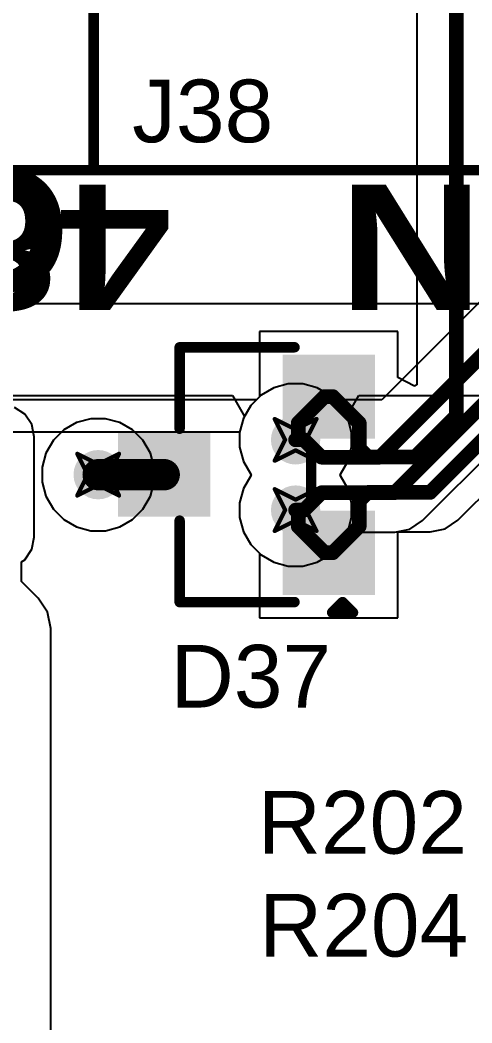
# Model space of a CAD drawing. Header units: inches. Extents: x -36 to 349, y -11 to 240.
# Drawn here: x 16.97 to 22.46, y 102.73 to 114.93 of the extents above; entities that cross this region are included whole.
import ezdxf

# ---------------------------------------------------------------- set-up
doc = ezdxf.new("R2010")
doc.units = ezdxf.units.IN
for name, color, linetype in [('Bottom Layer', 5, 'Continuous'), ('Drill Drawing', 1, 'Continuous'), ('Layer 1', 16, 'Continuous'), ('Layer 2', 76, 'Continuous'), ('Top Layer', 1, 'Continuous'), ('Top Overlay', 2, 'Continuous'), ('Top Paste', 8, 'Continuous'), ('Top Solder', 216, 'Continuous'), ('Via Holes', 16, 'Continuous')]:
    doc.layers.add(name, color=color, linetype=linetype)
doc.styles.add('Arial', font='', dxfattribs={"height": 0.2})
doc.styles.add('Arial Black_Bold', font='', dxfattribs={"height": 0.2})
doc.styles.get('Arial').set_extended_font_data('Arial')
doc.styles.get('Arial Black_Bold').set_extended_font_data('Arial Black', bold=True)

# ---------------------------------------------------------------- blocks, each defined once
blk = doc.blocks.new('TB008A_508_02BE_120')
at = {"layer": 'Top Overlay'}
for points in [[(5.08, -6.000000699999999, 0.127, 0.127, 0), (5.08, 7.88999946, 0.127, 0.127, 0)], [(-5.08, -6.000000699999999, 0.127, 0.127, 0), (5.08, -6.000000699999999, 0.127, 0.127, 0)]]:
    blk.add_lwpolyline(points, format="xyseb", dxfattribs=at)
blk.add_lwpolyline([(5.04825, -6.000000699999999, 0.0635, 0.0635, 1), (5.11175, -6.000000699999999, 0.0635, 0.0635, 1)], format="xyseb", close=True, dxfattribs=at)
blk.add_lwpolyline([(5.04825, -6.000000699999999, 0.0635, 0.0635, 1), (5.11175, -6.000000699999999, 0.0635, 0.0635, 1)], format="xyseb", close=True, dxfattribs=at)
blk = doc.blocks.new('TB008A_508_04BE_329')
at = {"layer": 'Top Overlay'}
for points in [[(-2.54, -6.000000699999999, 0.127, 0.127, 0), (-2.54, 7.88999946, 0.127, 0.127, 0)], [(-2.54, -6.000000699999999, 0.127, 0.127, 0), (17.78, -6.000000699999999, 0.127, 0.127, 0)]]:
    blk.add_lwpolyline(points, format="xyseb", dxfattribs=at)
blk.add_lwpolyline([(-2.57175, -6.000000699999999, 0.0635, 0.0635, 1), (-2.50825, -6.000000699999999, 0.0635, 0.0635, 1)], format="xyseb", close=True, dxfattribs=at)
blk.add_lwpolyline([(-2.57175, -6.000000699999999, 0.0635, 0.0635, 1), (-2.50825, -6.000000699999999, 0.0635, 0.0635, 1)], format="xyseb", close=True, dxfattribs=at)
blk = doc.blocks.new('SOT_23_372')
at = {"layer": 'Top Layer'}
for points in [[(-0.40998267, 1.45999581), (0.4100182299999999, 1.45999581), (0.4100182299999999, 0.53999511), (-0.40998267, 0.53999511)], [(-1.35999347, -0.54000019), (-0.5399925699999999, -0.54000019), (-0.5399925699999999, -1.46000089), (-1.35999347, -1.46000089)], [(0.5399773299999999, -0.54000019), (1.35997823, -0.54000019), (1.35997823, -1.46000089), (0.5399773299999999, -1.46000089)]]:
    blk.add_hatch(color=1, dxfattribs=at).paths.add_polyline_path(points)
at = {"layer": 'Top Paste'}
for points in [[(-0.40998267, 1.45999581), (0.4100182299999999, 1.45999581), (0.4100182299999999, 0.53999511), (-0.40998267, 0.53999511)], [(-1.35999347, -0.54000019), (-0.5399925699999999, -0.54000019), (-0.5399925699999999, -1.46000089), (-1.35999347, -1.46000089)], [(0.5399773299999999, -0.54000019), (1.35997823, -0.54000019), (1.35997823, -1.46000089), (0.5399773299999999, -1.46000089)]]:
    blk.add_hatch(color=8, dxfattribs=at).paths.add_polyline_path(points)
at = {"layer": 'Top Solder'}
for points in [[(-0.51158267, 1.56159581), (0.51161823, 1.56159581), (0.51161823, 0.43839511), (-0.51158267, 0.43839511)], [(-1.46159347, -0.43840019), (-0.4383925699999999, -0.43840019), (-0.4383925699999999, -1.56160089), (-1.46159347, -1.56160089)], [(0.43837733, -0.43840019), (1.46157823, -0.43840019), (1.46157823, -1.56160089), (0.43837733, -1.56160089)]]:
    blk.add_hatch(color=216, dxfattribs=at).paths.add_polyline_path(points)
at = {"layer": 'Top Overlay'}
for points in [[(-1.54938222, 0.8127974599999999, 0.127, 0.127, 0), (-0.55878222, 0.8127974599999999, 0.127, 0.127, 0)], [(-1.54938222, 0.8127974599999999, 0.127, 0.127, 0), (-1.54938222, -0.5842025399999999, 0.127, 0.127, 0)], [(0.55881778, 0.8127974599999999, 0.127, 0.127, 0), (1.54941778, 0.8127974599999999, 0.127, 0.127, 0)], [(1.54941778, 0.8127974599999999, 0.127, 0.127, 0), (1.54941778, -0.5842025399999999, 0.127, 0.127, 0)], [(-0.33018222, -0.78740254, 0.127, 0.127, 0), (0.33021778, -0.78740254, 0.127, 0.127, 0)], [(-1.67638222, -1.04140254, 0.127, 0.127, 0), (-1.67638222, -1.29540254, 0.127, 0.127, 0)], [(-1.67638222, -1.04140254, 0.127, 0.127, 0), (-1.54938222, -1.16840254, 0.127, 0.127, 0)], [(-1.54938222, -1.16840254, 0.127, 0.127, 0), (-1.67638222, -1.29540254, 0.127, 0.127, 0)]]:
    blk.add_lwpolyline(points, format="xyseb", dxfattribs=at)
for points in [[(-1.58113222, 0.8127974599999999, 0.0635, 0.0635, 1), (-1.51763222, 0.8127974599999999, 0.0635, 0.0635, 1)], [(-1.58113222, 0.8127974599999999, 0.0635, 0.0635, 1), (-1.51763222, 0.8127974599999999, 0.0635, 0.0635, 1)], [(-0.5905322199999999, 0.8127974599999999, 0.0635, 0.0635, 1), (-0.5270322199999999, 0.8127974599999999, 0.0635, 0.0635, 1)], [(0.52706778, 0.8127974599999999, 0.0635, 0.0635, 1), (0.59056778, 0.8127974599999999, 0.0635, 0.0635, 1)], [(1.51766778, 0.8127974599999999, 0.0635, 0.0635, 1), (1.58116778, 0.8127974599999999, 0.0635, 0.0635, 1)], [(1.51766778, 0.8127974599999999, 0.0635, 0.0635, 1), (1.58116778, 0.8127974599999999, 0.0635, 0.0635, 1)], [(-1.58113222, -0.5842025399999999, 0.0635, 0.0635, 1), (-1.51763222, -0.5842025399999999, 0.0635, 0.0635, 1)], [(1.51766778, -0.5842025399999999, 0.0635, 0.0635, 1), (1.58116778, -0.5842025399999999, 0.0635, 0.0635, 1)], [(-0.36193222, -0.78740254, 0.0635, 0.0635, 1), (-0.29843222, -0.78740254, 0.0635, 0.0635, 1)], [(0.29846778, -0.78740254, 0.0635, 0.0635, 1), (0.36196778, -0.78740254, 0.0635, 0.0635, 1)], [(-1.70813222, -1.04140254, 0.0635, 0.0635, 1), (-1.64463222, -1.04140254, 0.0635, 0.0635, 1)], [(-1.70813222, -1.04140254, 0.0635, 0.0635, 1), (-1.64463222, -1.04140254, 0.0635, 0.0635, 1)], [(-1.58113222, -1.16840254, 0.0635, 0.0635, 1), (-1.51763222, -1.16840254, 0.0635, 0.0635, 1)], [(-1.58113222, -1.16840254, 0.0635, 0.0635, 1), (-1.51763222, -1.16840254, 0.0635, 0.0635, 1)], [(-1.70813222, -1.29540254, 0.0635, 0.0635, 1), (-1.64463222, -1.29540254, 0.0635, 0.0635, 1)], [(-1.70813222, -1.29540254, 0.0635, 0.0635, 1), (-1.64463222, -1.29540254, 0.0635, 0.0635, 1)]]:
    blk.add_lwpolyline(points, format="xyseb", close=True, dxfattribs=at)

msp = doc.modelspace()

# ---------------------------------------------------------------- hatches: boundary and pattern name
at = {"layer": 'Bottom Layer'}
h = msp.add_hatch(color=5, dxfattribs=at)
edge = h.paths.add_edge_path()
edge.add_arc((20.31666498, 109.82486798), 0.2999994, 0, 360)
h = msp.add_hatch(color=5, dxfattribs=at)
edge = h.paths.add_edge_path()
edge.add_arc((17.91599922, 109.4011528), 0.2999994, 0, 360)
h = msp.add_hatch(color=5, dxfattribs=at)
edge = h.paths.add_edge_path()
edge.add_arc((20.31666498, 108.97086918), 0.2999994, 0, 360)
at = {"layer": 'Layer 1'}
h = msp.add_hatch(color=16, dxfattribs=at)
edge = h.paths.add_edge_path()
edge.add_arc((20.31666498, 109.82486798), 0.2999994, 0, 360)
h = msp.add_hatch(color=16, dxfattribs=at)
edge = h.paths.add_edge_path()
edge.add_arc((17.91599922, 109.4011528), 0.2999994, 0, 360)
h = msp.add_hatch(color=16, dxfattribs=at)
edge = h.paths.add_edge_path()
edge.add_arc((20.31666498, 108.97086918), 0.2999994, 0, 360)
at = {"layer": 'Layer 2'}
h = msp.add_hatch(color=76, dxfattribs=at)
edge = h.paths.add_edge_path()
edge.add_arc((20.31666498, 109.82486798), 0.2999994, 0, 360)
h = msp.add_hatch(color=76, dxfattribs=at)
edge = h.paths.add_edge_path()
edge.add_arc((17.91599922, 109.4011528), 0.2999994, 0, 360)
h = msp.add_hatch(color=76, dxfattribs=at)
edge = h.paths.add_edge_path()
edge.add_arc((20.31666498, 108.97086918), 0.2999994, 0, 360)
at = {"layer": 'Top Layer'}
h = msp.add_hatch(color=1, dxfattribs=at)
edge = h.paths.add_edge_path()
edge.add_arc((20.31666498, 109.82486798), 0.2999994, 0, 360)
h = msp.add_hatch(color=1, dxfattribs=at)
edge = h.paths.add_edge_path()
edge.add_arc((17.91599922, 109.4011528), 0.2999994, 0, 360)
h = msp.add_hatch(color=1, dxfattribs=at)
edge = h.paths.add_edge_path()
edge.add_arc((20.31666498, 108.97086918), 0.2999994, 0, 360)
at = {"layer": 'Via Holes'}
h = msp.add_hatch(color=7, dxfattribs=at)
edge = h.paths.add_edge_path()
edge.add_arc((20.31666498, 109.82486798), 0.1499997, 0, 360)
h = msp.add_hatch(color=7, dxfattribs=at)
edge = h.paths.add_edge_path()
edge.add_arc((17.91599922, 109.4011528), 0.1499997, 0, 360)
h = msp.add_hatch(color=7, dxfattribs=at)
edge = h.paths.add_edge_path()
edge.add_arc((20.31666498, 108.97086918), 0.1499997, 0, 360)

# ---------------------------------------------------------------- linework, layer by layer
at = {"layer": 'Bottom Layer'}
for p, q in [((22.59170234, 111.53997758), (21.3639273, 110.3122)), ((20.2270106, 110.50586738), (20.053808, 110.45945904)), ((20.40631936, 110.50586738), (20.2270106, 110.50586738)), ((20.57952196, 110.45945904), (20.40631936, 110.50586738)), ((20.053808, 110.45945904), (19.89852002, 110.36980466)), ((20.73480994, 110.36980466), (20.57952196, 110.45945904)), ((19.84091536, 110.3122), (13.58881204, 110.3122)), ((19.89852002, 110.36980466), (19.84091536, 110.3122)), ((20.7924146, 110.3122), (20.73480994, 110.36980466)), ((21.3639273, 110.3122), (20.7924146, 110.3122)), ((21.86068526, 108.843191), (23.04829274, 110.03079594)), ((13.58881204, 109.92373494), (19.62859422, 109.92373494)), ((19.62859422, 109.92373494), (19.63566558, 109.91451982)), ((19.63566558, 109.91451982), (19.63566558, 109.7352136)), ((19.63566558, 109.7352136), (19.68207392, 109.562011)), ((19.68207392, 109.562011), (19.7717283, 109.40672302)), ((19.7717283, 109.40672302), (19.78058274, 109.39786858)), ((19.7717283, 109.38901414), (19.68207392, 109.23372616)), ((19.78058274, 109.39786858), (19.7717283, 109.38901414)), ((19.68207392, 109.23372616), (19.63566558, 109.06052356)), ((19.63566558, 109.06052356), (19.63566558, 108.8812148)), ((19.63566558, 108.8812148), (19.68207392, 108.7080122)), ((21.70525504, 108.73933294), (21.86068526, 108.843191)), ((19.68207392, 108.7080122), (19.7717283, 108.55272422)), ((20.86160166, 108.55272422), (20.94828424, 108.70286362)), ((20.94828424, 108.70286362), (21.52190768, 108.70286362)), ((21.52190768, 108.70286362), (21.70525504, 108.73933294)), ((19.7717283, 108.55272422), (19.89852002, 108.4259325)), ((20.73480994, 108.4259325), (20.86160166, 108.55272422)), ((19.89852002, 108.4259325), (20.053808, 108.33627812)), ((20.053808, 108.33627812), (20.2270106, 108.28986978)), ((20.40631936, 108.28986978), (20.57952196, 108.33627812)), ((20.57952196, 108.33627812), (20.73480994, 108.4259325)), ((20.2270106, 108.28986978), (20.40631936, 108.28986978))]:
    msp.add_line(p, q, dxfattribs=at)
for points in [[(21.34305104, 109.61376858, 0.1778, 0.1778, 0), (22.93048246, 111.2012, 0.1778, 0.1778, 0)], [(21.52190768, 109.18196858, 0.1778, 0.1778, 0), (23.1093391, 110.7694, 0.1778, 0.1778, 0)], [(20.31666498, 109.82486798, 0.1778, 0.1778, 0), (20.42082022, 109.82486798, 0.1778, 0.1778, 0)], [(20.42082022, 109.82486798, 0.1778, 0.1778, 0), (20.63191962, 109.61376858, 0.1778, 0.1778, 0)], [(20.63191962, 109.61376858, 0.1778, 0.1778, 0), (21.34305104, 109.61376858, 0.1778, 0.1778, 0)], [(20.42082022, 108.97086918, 0.1778, 0.1778, 0), (20.63191962, 109.18196858, 0.1778, 0.1778, 0)], [(20.63191962, 109.18196858, 0.1778, 0.1778, 0), (21.52190768, 109.18196858, 0.1778, 0.1778, 0)], [(20.31666498, 108.97086918, 0.1778, 0.1778, 0), (20.42082022, 108.97086918, 0.1778, 0.1778, 0)]]:
    msp.add_lwpolyline(points, format="xyseb", dxfattribs=at)
for points in [[(20.27221498, 109.82486798, 0.08889999999999999, 0.08889999999999999, 1), (20.36111498, 109.82486798, 0.08889999999999999, 0.08889999999999999, 1)], [(20.37637022, 109.82486798, 0.08889999999999999, 0.08889999999999999, 1), (20.46527022, 109.82486798, 0.08889999999999999, 0.08889999999999999, 1)], [(20.37637022, 109.82486798, 0.08889999999999999, 0.08889999999999999, 1), (20.46527022, 109.82486798, 0.08889999999999999, 0.08889999999999999, 1)], [(20.58746962, 109.61376858, 0.08889999999999999, 0.08889999999999999, 1), (20.67636962, 109.61376858, 0.08889999999999999, 0.08889999999999999, 1)], [(20.58746962, 109.61376858, 0.08889999999999999, 0.08889999999999999, 1), (20.67636962, 109.61376858, 0.08889999999999999, 0.08889999999999999, 1)], [(21.29860104, 109.61376858, 0.08889999999999999, 0.08889999999999999, 1), (21.38750104, 109.61376858, 0.08889999999999999, 0.08889999999999999, 1)], [(21.29860104, 109.61376858, 0.08889999999999999, 0.08889999999999999, 1), (21.38750104, 109.61376858, 0.08889999999999999, 0.08889999999999999, 1)], [(20.58746962, 109.18196858, 0.08889999999999999, 0.08889999999999999, 1), (20.67636962, 109.18196858, 0.08889999999999999, 0.08889999999999999, 1)], [(20.58746962, 109.18196858, 0.08889999999999999, 0.08889999999999999, 1), (20.67636962, 109.18196858, 0.08889999999999999, 0.08889999999999999, 1)], [(21.47745768, 109.18196858, 0.08889999999999999, 0.08889999999999999, 1), (21.56635768, 109.18196858, 0.08889999999999999, 0.08889999999999999, 1)], [(21.47745768, 109.18196858, 0.08889999999999999, 0.08889999999999999, 1), (21.56635768, 109.18196858, 0.08889999999999999, 0.08889999999999999, 1)], [(20.27221498, 108.97086918, 0.08889999999999999, 0.08889999999999999, 1), (20.36111498, 108.97086918, 0.08889999999999999, 0.08889999999999999, 1)], [(20.37637022, 108.97086918, 0.08889999999999999, 0.08889999999999999, 1), (20.46527022, 108.97086918, 0.08889999999999999, 0.08889999999999999, 1)], [(20.37637022, 108.97086918, 0.08889999999999999, 0.08889999999999999, 1), (20.46527022, 108.97086918, 0.08889999999999999, 0.08889999999999999, 1)]]:
    msp.add_lwpolyline(points, format="xyseb", close=True, dxfattribs=at)
at = {"layer": 'Drill Drawing'}
for points in [[(20.06266498, 110.07886798, 0.0508, 0.0508, 0), (20.31666498, 109.95186798, 0.0508, 0.0508, 0)], [(20.06266498, 110.07886798, 0.0508, 0.0508, 0), (20.18966498, 109.82486798, 0.0508, 0.0508, 0)], [(20.31666498, 109.95186798, 0.0508, 0.0508, 0), (20.57066498, 110.07886798, 0.0508, 0.0508, 0)], [(20.44366498, 109.82486798, 0.0508, 0.0508, 0), (20.57066498, 110.07886798, 0.0508, 0.0508, 0)], [(20.06266498, 109.57086798, 0.0508, 0.0508, 0), (20.18966498, 109.82486798, 0.0508, 0.0508, 0)], [(20.44366498, 109.82486798, 0.0508, 0.0508, 0), (20.57066498, 109.57086798, 0.0508, 0.0508, 0)], [(17.66199922, 109.6551528, 0.0508, 0.0508, 0), (17.91599922, 109.5281528, 0.0508, 0.0508, 0)], [(17.66199922, 109.6551528, 0.0508, 0.0508, 0), (17.78899922, 109.4011528, 0.0508, 0.0508, 0)], [(17.91599922, 109.5281528, 0.0508, 0.0508, 0), (18.16999922, 109.6551528, 0.0508, 0.0508, 0)], [(18.04299922, 109.4011528, 0.0508, 0.0508, 0), (18.16999922, 109.6551528, 0.0508, 0.0508, 0)], [(20.06266498, 109.57086798, 0.0508, 0.0508, 0), (20.31666498, 109.69786798, 0.0508, 0.0508, 0)], [(20.31666498, 109.69786798, 0.0508, 0.0508, 0), (20.57066498, 109.57086798, 0.0508, 0.0508, 0)], [(17.66199922, 109.1471528, 0.0508, 0.0508, 0), (17.78899922, 109.4011528, 0.0508, 0.0508, 0)], [(18.04299922, 109.4011528, 0.0508, 0.0508, 0), (18.16999922, 109.1471528, 0.0508, 0.0508, 0)], [(17.66199922, 109.1471528, 0.0508, 0.0508, 0), (17.91599922, 109.2741528, 0.0508, 0.0508, 0)], [(17.91599922, 109.2741528, 0.0508, 0.0508, 0), (18.16999922, 109.1471528, 0.0508, 0.0508, 0)], [(20.06266498, 109.22486918, 0.0508, 0.0508, 0), (20.31666498, 109.09786918, 0.0508, 0.0508, 0)], [(20.06266498, 109.22486918, 0.0508, 0.0508, 0), (20.18966498, 108.97086918, 0.0508, 0.0508, 0)], [(20.31666498, 109.09786918, 0.0508, 0.0508, 0), (20.57066498, 109.22486918, 0.0508, 0.0508, 0)], [(20.44366498, 108.97086918, 0.0508, 0.0508, 0), (20.57066498, 109.22486918, 0.0508, 0.0508, 0)], [(20.06266498, 108.71686918, 0.0508, 0.0508, 0), (20.18966498, 108.97086918, 0.0508, 0.0508, 0)], [(20.44366498, 108.97086918, 0.0508, 0.0508, 0), (20.57066498, 108.71686918, 0.0508, 0.0508, 0)], [(20.06266498, 108.71686918, 0.0508, 0.0508, 0), (20.31666498, 108.84386918, 0.0508, 0.0508, 0)], [(20.31666498, 108.84386918, 0.0508, 0.0508, 0), (20.57066498, 108.71686918, 0.0508, 0.0508, 0)]]:
    msp.add_lwpolyline(points, format="xyseb", dxfattribs=at)
for points in [[(20.04996498, 110.07886798, 0.0254, 0.0254, 1), (20.07536498, 110.07886798, 0.0254, 0.0254, 1)], [(20.04996498, 110.07886798, 0.0254, 0.0254, 1), (20.07536498, 110.07886798, 0.0254, 0.0254, 1)], [(20.55796498, 110.07886798, 0.0254, 0.0254, 1), (20.58336498, 110.07886798, 0.0254, 0.0254, 1)], [(20.55796498, 110.07886798, 0.0254, 0.0254, 1), (20.58336498, 110.07886798, 0.0254, 0.0254, 1)], [(20.30396498, 109.95186798, 0.0254, 0.0254, 1), (20.32936498, 109.95186798, 0.0254, 0.0254, 1)], [(20.30396498, 109.95186798, 0.0254, 0.0254, 1), (20.32936498, 109.95186798, 0.0254, 0.0254, 1)], [(20.17696498, 109.82486798, 0.0254, 0.0254, 1), (20.20236498, 109.82486798, 0.0254, 0.0254, 1)], [(20.17696498, 109.82486798, 0.0254, 0.0254, 1), (20.20236498, 109.82486798, 0.0254, 0.0254, 1)], [(20.43096498, 109.82486798, 0.0254, 0.0254, 1), (20.45636498, 109.82486798, 0.0254, 0.0254, 1)], [(20.43096498, 109.82486798, 0.0254, 0.0254, 1), (20.45636498, 109.82486798, 0.0254, 0.0254, 1)], [(17.64929922, 109.6551528, 0.0254, 0.0254, 1), (17.67469922, 109.6551528, 0.0254, 0.0254, 1)], [(17.64929922, 109.6551528, 0.0254, 0.0254, 1), (17.67469922, 109.6551528, 0.0254, 0.0254, 1)], [(18.15729922, 109.6551528, 0.0254, 0.0254, 1), (18.18269922, 109.6551528, 0.0254, 0.0254, 1)], [(18.15729922, 109.6551528, 0.0254, 0.0254, 1), (18.18269922, 109.6551528, 0.0254, 0.0254, 1)], [(20.30396498, 109.69786798, 0.0254, 0.0254, 1), (20.32936498, 109.69786798, 0.0254, 0.0254, 1)], [(20.30396498, 109.69786798, 0.0254, 0.0254, 1), (20.32936498, 109.69786798, 0.0254, 0.0254, 1)], [(17.90329922, 109.5281528, 0.0254, 0.0254, 1), (17.92869922, 109.5281528, 0.0254, 0.0254, 1)], [(17.90329922, 109.5281528, 0.0254, 0.0254, 1), (17.92869922, 109.5281528, 0.0254, 0.0254, 1)], [(20.04996498, 109.57086798, 0.0254, 0.0254, 1), (20.07536498, 109.57086798, 0.0254, 0.0254, 1)], [(20.04996498, 109.57086798, 0.0254, 0.0254, 1), (20.07536498, 109.57086798, 0.0254, 0.0254, 1)], [(20.55796498, 109.57086798, 0.0254, 0.0254, 1), (20.58336498, 109.57086798, 0.0254, 0.0254, 1)], [(20.55796498, 109.57086798, 0.0254, 0.0254, 1), (20.58336498, 109.57086798, 0.0254, 0.0254, 1)], [(17.77629922, 109.4011528, 0.0254, 0.0254, 1), (17.80169922, 109.4011528, 0.0254, 0.0254, 1)], [(17.77629922, 109.4011528, 0.0254, 0.0254, 1), (17.80169922, 109.4011528, 0.0254, 0.0254, 1)], [(18.03029922, 109.4011528, 0.0254, 0.0254, 1), (18.05569922, 109.4011528, 0.0254, 0.0254, 1)], [(18.03029922, 109.4011528, 0.0254, 0.0254, 1), (18.05569922, 109.4011528, 0.0254, 0.0254, 1)], [(17.90329922, 109.2741528, 0.0254, 0.0254, 1), (17.92869922, 109.2741528, 0.0254, 0.0254, 1)], [(17.90329922, 109.2741528, 0.0254, 0.0254, 1), (17.92869922, 109.2741528, 0.0254, 0.0254, 1)], [(17.64929922, 109.1471528, 0.0254, 0.0254, 1), (17.67469922, 109.1471528, 0.0254, 0.0254, 1)], [(17.64929922, 109.1471528, 0.0254, 0.0254, 1), (17.67469922, 109.1471528, 0.0254, 0.0254, 1)], [(18.15729922, 109.1471528, 0.0254, 0.0254, 1), (18.18269922, 109.1471528, 0.0254, 0.0254, 1)], [(18.15729922, 109.1471528, 0.0254, 0.0254, 1), (18.18269922, 109.1471528, 0.0254, 0.0254, 1)], [(20.04996498, 109.22486918, 0.0254, 0.0254, 1), (20.07536498, 109.22486918, 0.0254, 0.0254, 1)], [(20.04996498, 109.22486918, 0.0254, 0.0254, 1), (20.07536498, 109.22486918, 0.0254, 0.0254, 1)], [(20.55796498, 109.22486918, 0.0254, 0.0254, 1), (20.58336498, 109.22486918, 0.0254, 0.0254, 1)], [(20.55796498, 109.22486918, 0.0254, 0.0254, 1), (20.58336498, 109.22486918, 0.0254, 0.0254, 1)], [(20.30396498, 109.09786918, 0.0254, 0.0254, 1), (20.32936498, 109.09786918, 0.0254, 0.0254, 1)], [(20.30396498, 109.09786918, 0.0254, 0.0254, 1), (20.32936498, 109.09786918, 0.0254, 0.0254, 1)], [(20.17696498, 108.97086918, 0.0254, 0.0254, 1), (20.20236498, 108.97086918, 0.0254, 0.0254, 1)], [(20.17696498, 108.97086918, 0.0254, 0.0254, 1), (20.20236498, 108.97086918, 0.0254, 0.0254, 1)], [(20.43096498, 108.97086918, 0.0254, 0.0254, 1), (20.45636498, 108.97086918, 0.0254, 0.0254, 1)], [(20.43096498, 108.97086918, 0.0254, 0.0254, 1), (20.45636498, 108.97086918, 0.0254, 0.0254, 1)], [(20.30396498, 108.84386918, 0.0254, 0.0254, 1), (20.32936498, 108.84386918, 0.0254, 0.0254, 1)], [(20.30396498, 108.84386918, 0.0254, 0.0254, 1), (20.32936498, 108.84386918, 0.0254, 0.0254, 1)], [(20.04996498, 108.71686918, 0.0254, 0.0254, 1), (20.07536498, 108.71686918, 0.0254, 0.0254, 1)], [(20.04996498, 108.71686918, 0.0254, 0.0254, 1), (20.07536498, 108.71686918, 0.0254, 0.0254, 1)], [(20.55796498, 108.71686918, 0.0254, 0.0254, 1), (20.58336498, 108.71686918, 0.0254, 0.0254, 1)], [(20.55796498, 108.71686918, 0.0254, 0.0254, 1), (20.58336498, 108.71686918, 0.0254, 0.0254, 1)]]:
    msp.add_lwpolyline(points, format="xyseb", close=True, dxfattribs=at)
at = {"layer": 'Layer 1'}
for p, q in [((20.2270106, 110.50586738), (20.053808, 110.45945904)), ((20.40631936, 110.50586738), (20.2270106, 110.50586738)), ((20.57952196, 110.45945904), (20.40631936, 110.50586738)), ((20.053808, 110.45945904), (19.89852002, 110.36980466)), ((20.73480994, 110.36980466), (20.57952196, 110.45945904)), ((19.89852002, 110.36980466), (19.7717283, 110.24301294)), ((20.86160166, 110.24301294), (20.73480994, 110.36980466)), ((19.7717283, 110.24301294), (19.68207392, 110.08772496)), ((20.95125604, 110.08772496), (20.86160166, 110.24301294)), ((19.68207392, 110.08772496), (19.63566558, 109.91452236)), ((20.99766438, 109.91452236), (20.95125604, 110.08772496)), ((19.63566558, 109.91452236), (19.63566558, 109.7352136)), ((20.99766438, 109.7352136), (20.99766438, 109.91452236)), ((19.63566558, 109.7352136), (19.68207392, 109.562011)), ((20.95125604, 109.562011), (20.99766438, 109.7352136)), ((19.68207392, 109.562011), (19.7717283, 109.40672302)), ((20.86160166, 109.40672302), (20.95125604, 109.562011)), ((19.7717283, 109.40672302), (19.78058274, 109.39786858)), ((20.85274722, 109.39786858), (20.86160166, 109.40672302)), ((19.7717283, 109.38901414), (19.68207392, 109.23372616)), ((19.78058274, 109.39786858), (19.7717283, 109.38901414)), ((20.86160166, 109.38901414), (20.85274722, 109.39786858)), ((20.95125604, 109.23372616), (20.86160166, 109.38901414)), ((19.68207392, 109.23372616), (19.63566558, 109.06052356)), ((20.99766438, 109.06052356), (20.95125604, 109.23372616)), ((19.63566558, 109.06052356), (19.63566558, 108.8812148)), ((20.99766438, 108.8812148), (20.99766438, 109.06052356)), ((19.63566558, 108.8812148), (19.68207392, 108.7080122)), ((20.95125604, 108.7080122), (20.99766438, 108.8812148)), ((19.68207392, 108.7080122), (19.7717283, 108.55272422)), ((20.86160166, 108.55272422), (20.95125604, 108.7080122)), ((19.7717283, 108.55272422), (19.89852002, 108.4259325)), ((20.73480994, 108.4259325), (20.86160166, 108.55272422)), ((19.89852002, 108.4259325), (20.053808, 108.33627812)), ((20.053808, 108.33627812), (20.2270106, 108.28986978)), ((20.40631936, 108.28986978), (20.57952196, 108.33627812)), ((20.57952196, 108.33627812), (20.73480994, 108.4259325)), ((20.2270106, 108.28986978), (20.40631936, 108.28986978))]:
    msp.add_line(p, q, dxfattribs=at)
at = {"layer": 'Layer 2'}
for p, q in [((71.1158852, 111.48061016), (13.29938158, 111.48061016)), ((13.30539884, 110.36301016), (19.547713, 110.36301016)), ((19.547713, 110.36301016), (19.69436244, 110.10901016)), ((20.93896752, 110.10900762), (21.08561696, 110.36301016)), ((21.08561696, 110.36301016), (23.23583872, 110.36301016)), ((17.65314224, 110.03574386), (17.49785426, 109.94608948)), ((17.82634484, 110.0821522), (17.65314224, 110.03574386)), ((18.0056536, 110.0821522), (17.82634484, 110.0821522)), ((18.1788562, 110.03574386), (18.0056536, 110.0821522)), ((18.33414418, 109.94608948), (18.1788562, 110.03574386)), ((19.68207392, 110.08772496), (19.63566558, 109.91452236)), ((19.69436244, 110.10901016), (19.68207392, 110.08772496)), ((20.95125604, 110.08772496), (20.93896752, 110.10900762)), ((20.99766438, 109.91452236), (20.95125604, 110.08772496)), ((17.49785426, 109.94608948), (17.37106254, 109.81929776)), ((18.4609359, 109.81929776), (18.33414418, 109.94608948)), ((19.63566558, 109.91452236), (19.63566558, 109.7352136)), ((20.99766438, 109.7352136), (20.99766438, 109.91452236)), ((17.37106254, 109.81929776), (17.28140816, 109.66400978)), ((18.55059028, 109.66400978), (18.4609359, 109.81929776)), ((17.28140816, 109.66400978), (17.23499982, 109.49080718)), ((18.59699862, 109.49080718), (18.55059028, 109.66400978)), ((19.63566558, 109.7352136), (19.68207392, 109.562011)), ((20.95125604, 109.562011), (20.99766438, 109.7352136)), ((19.68207392, 109.562011), (19.7717283, 109.40672302)), ((20.86160166, 109.40672302), (20.95125604, 109.562011)), ((17.23499982, 109.49080718), (17.23499982, 109.31149842)), ((18.59699862, 109.31149842), (18.59699862, 109.49080718)), ((19.7717283, 109.40672302), (19.78058274, 109.39786858)), ((20.85274722, 109.39786858), (20.86160166, 109.40672302)), ((17.23499982, 109.31149842), (17.28140816, 109.13829582)), ((18.55059028, 109.13829582), (18.59699862, 109.31149842)), ((19.7717283, 109.38901414), (19.68207392, 109.23372616)), ((19.78058274, 109.39786858), (19.7717283, 109.38901414)), ((20.86160166, 109.38901414), (20.85274722, 109.39786858)), ((20.95125604, 109.23372616), (20.86160166, 109.38901414)), ((19.68207392, 109.23372616), (19.63566558, 109.06052356)), ((20.99766438, 109.06052356), (20.95125604, 109.23372616)), ((17.28140816, 109.13829582), (17.37106254, 108.98300784)), ((18.4609359, 108.98300784), (18.55059028, 109.13829582)), ((19.63566558, 109.06052356), (19.63566558, 108.8812148)), ((20.99766438, 108.8812148), (20.99766438, 109.06052356)), ((17.37106254, 108.98300784), (17.49785426, 108.85621612)), ((18.33414418, 108.85621612), (18.4609359, 108.98300784)), ((17.49785426, 108.85621612), (17.65314224, 108.76656174)), ((18.1788562, 108.76656174), (18.33414418, 108.85621612)), ((19.63566558, 108.8812148), (19.68207392, 108.7080122)), ((20.95125604, 108.7080122), (20.99766438, 108.8812148)), ((17.65314224, 108.76656174), (17.82634484, 108.7201534)), ((17.82634484, 108.7201534), (18.0056536, 108.7201534)), ((18.0056536, 108.7201534), (18.1788562, 108.76656174)), ((19.68207392, 108.7080122), (19.7717283, 108.55272422)), ((20.86160166, 108.55272422), (20.95125604, 108.7080122)), ((19.7717283, 108.55272422), (19.89852002, 108.4259325)), ((20.73480994, 108.4259325), (20.86160166, 108.55272422)), ((19.89852002, 108.4259325), (20.053808, 108.33627812)), ((20.053808, 108.33627812), (20.2270106, 108.28986978)), ((20.40631936, 108.28986978), (20.57952196, 108.33627812)), ((20.57952196, 108.33627812), (20.73480994, 108.4259325)), ((20.2270106, 108.28986978), (20.40631936, 108.28986978))]:
    msp.add_line(p, q, dxfattribs=at)
at = {"layer": 'Top Layer'}
for p, q in [((21.79021042, 115.82680416), (21.79021042, 110.4939878)), ((21.56039884, 111.14212976), (19.87840068, 111.14212976)), ((19.87840068, 111.14212976), (19.87840068, 110.34968532)), ((21.56039884, 110.58482074), (21.56039884, 111.14212976)), ((21.76359884, 110.4762078), (21.56039884, 110.58482074)), ((21.79021042, 110.4939878), (21.76359884, 110.4762078)), ((19.87840068, 110.34968532), (19.7717283, 110.24301294)), ((17.02340258, 110.13584018), (16.8973754, 110.2200488)), ((19.7717283, 110.24301294), (19.68207392, 110.08772496)), ((17.1076112, 110.009813), (17.02340258, 110.13584018)), ((19.68207392, 110.08772496), (19.63566558, 109.91452236)), ((17.13718188, 109.86115442), (17.1076112, 110.009813)), ((19.63566558, 109.91452236), (19.63566558, 109.7352136)), ((17.13718188, 108.6423532), (17.13718188, 109.86115442)), ((19.63566558, 109.7352136), (19.68207392, 109.562011)), ((19.68207392, 109.562011), (19.7717283, 109.40672302)), ((22.29076822, 108.8464676), (23.03263872, 109.58833556)), ((19.7717283, 109.40672302), (19.78058274, 109.39786858)), ((19.7717283, 109.38901414), (19.68207392, 109.23372616)), ((19.78058274, 109.39786858), (19.7717283, 109.38901414)), ((19.68207392, 109.23372616), (19.63566558, 109.06052356)), ((19.63566558, 109.06052356), (19.63566558, 108.8812148)), ((19.63566558, 108.8812148), (19.68207392, 108.7080122)), ((22.135338, 108.74260954), (22.29076822, 108.8464676)), ((19.68207392, 108.7080122), (19.7717283, 108.55272422)), ((21.56039884, 107.6601606), (21.56039884, 108.70614022)), ((21.56039884, 108.70614022), (21.95199064, 108.70614022)), ((21.95199064, 108.70614022), (22.135338, 108.74260954)), ((17.1076112, 108.49369462), (17.13718188, 108.6423532)), ((19.7717283, 108.55272422), (19.87840068, 108.44605184)), ((17.02340258, 108.36766744), (17.1076112, 108.49369462)), ((19.87840068, 108.44605184), (19.87840068, 107.6601606)), ((16.98514002, 108.34210234), (17.02340258, 108.36766744)), ((16.98514002, 108.10051278), (16.98514002, 108.34210234)), ((17.18693032, 107.89871994), (16.98514002, 108.10051278)), ((17.18693794, 107.89871486), (17.18693032, 107.89871994)), ((17.2992161, 107.73068116), (17.18693794, 107.89871486)), ((17.33864198, 107.53246718), (17.2992161, 107.73068116)), ((19.87840068, 107.6601606), (21.56039884, 107.6601606)), ((17.33864198, 77.1367774), (17.33864198, 107.53246718))]:
    msp.add_line(p, q, dxfattribs=at)
for points in [[(22.26931538, 110.11322656, 0.1778, 0.1778, 0), (22.26931538, 115.82680416, 0.1778, 0.1778, 0)], [(20.34829814, 110.03002886, 0.1778, 0.1778, 0), (20.66939986, 110.35113058, 0.1778, 0.1778, 0)], [(20.66939986, 110.35113058, 0.1778, 0.1778, 0), (20.71939976, 110.35113058, 0.1778, 0.1778, 0)], [(20.71939976, 110.35113058, 0.1778, 0.1778, 0), (20.76939966, 110.35113058, 0.1778, 0.1778, 0)], [(20.76939966, 110.35113058, 0.1778, 0.1778, 0), (21.09050138, 110.03002886, 0.1778, 0.1778, 0)], [(21.773134, 109.61704518, 0.1778, 0.1778, 0), (22.26931538, 110.11322656, 0.1778, 0.1778, 0)], [(20.34829814, 109.85650114, 0.1778, 0.1778, 0), (20.34829814, 110.03002886, 0.1778, 0.1778, 0)], [(21.09050138, 109.72120042, 0.1778, 0.1778, 0), (21.09050138, 110.03002886, 0.1778, 0.1778, 0)], [(21.95199064, 109.18524518, 0.1778, 0.1778, 0), (22.70111538, 109.93436992, 0.1778, 0.1778, 0)], [(20.31666498, 109.82486798, 0.1778, 0.1778, 0), (20.34829814, 109.85650114, 0.1778, 0.1778, 0)], [(21.09050138, 109.72120042, 0.1778, 0.1778, 0), (21.19465662, 109.61704518, 0.1778, 0.1778, 0)], [(21.19465662, 109.61704518, 0.1778, 0.1778, 0), (21.773134, 109.61704518, 0.1778, 0.1778, 0)], [(17.91599922, 109.4011528, 0.3809999999999999, 0.3809999999999999, 0), (17.91600684, 109.40116042, 0.3809999999999999, 0.3809999999999999, 0)], [(17.91600684, 109.40116042, 0.3809999999999999, 0.3809999999999999, 0), (18.7193936, 109.40116042, 0.3809999999999999, 0.3809999999999999, 0)], [(18.7193936, 109.40116042, 0.3809999999999999, 0.3809999999999999, 0), (18.71940376, 109.40117058, 0.3809999999999999, 0.3809999999999999, 0)], [(21.09050138, 109.08108994, 0.1778, 0.1778, 0), (21.19465662, 109.18524518, 0.1778, 0.1778, 0)], [(21.09050138, 108.7722615, 0.1778, 0.1778, 0), (21.09050138, 109.08108994, 0.1778, 0.1778, 0)], [(21.19465662, 109.18524518, 0.1778, 0.1778, 0), (21.95199064, 109.18524518, 0.1778, 0.1778, 0)], [(20.31666498, 108.97086918, 0.1778, 0.1778, 0), (20.34829814, 108.93923602, 0.1778, 0.1778, 0)], [(20.34829814, 108.7722615, 0.1778, 0.1778, 0), (20.34829814, 108.93923602, 0.1778, 0.1778, 0)], [(20.34829814, 108.7722615, 0.1778, 0.1778, 0), (20.66939986, 108.45115978, 0.1778, 0.1778, 0)], [(20.76939966, 108.45115978, 0.1778, 0.1778, 0), (21.09050138, 108.7722615, 0.1778, 0.1778, 0)], [(20.66939986, 108.45115978, 0.1778, 0.1778, 0), (20.71939976, 108.45115978, 0.1778, 0.1778, 0)], [(20.71939976, 108.45115978, 0.1778, 0.1778, 0), (20.76939966, 108.45115978, 0.1778, 0.1778, 0)]]:
    msp.add_lwpolyline(points, format="xyseb", dxfattribs=at)
for points in [[(20.62494986, 110.35113058, 0.08889999999999999, 0.08889999999999999, 1), (20.71384986, 110.35113058, 0.08889999999999999, 0.08889999999999999, 1)], [(20.62494986, 110.35113058, 0.08889999999999999, 0.08889999999999999, 1), (20.71384986, 110.35113058, 0.08889999999999999, 0.08889999999999999, 1)], [(20.67494976, 110.35113058, 0.08889999999999999, 0.08889999999999999, 1), (20.76384976, 110.35113058, 0.08889999999999999, 0.08889999999999999, 1)], [(20.67494976, 110.35113058, 0.08889999999999999, 0.08889999999999999, 1), (20.76384976, 110.35113058, 0.08889999999999999, 0.08889999999999999, 1)], [(20.72494966, 110.35113058, 0.08889999999999999, 0.08889999999999999, 1), (20.81384966, 110.35113058, 0.08889999999999999, 0.08889999999999999, 1)], [(20.72494966, 110.35113058, 0.08889999999999999, 0.08889999999999999, 1), (20.81384966, 110.35113058, 0.08889999999999999, 0.08889999999999999, 1)], [(22.22486538, 110.11322656, 0.08889999999999999, 0.08889999999999999, 1), (22.31376538, 110.11322656, 0.08889999999999999, 0.08889999999999999, 1)], [(22.22486538, 110.11322656, 0.08889999999999999, 0.08889999999999999, 1), (22.31376538, 110.11322656, 0.08889999999999999, 0.08889999999999999, 1)], [(20.30384814, 110.03002886, 0.08889999999999999, 0.08889999999999999, 1), (20.39274814, 110.03002886, 0.08889999999999999, 0.08889999999999999, 1)], [(20.30384814, 110.03002886, 0.08889999999999999, 0.08889999999999999, 1), (20.39274814, 110.03002886, 0.08889999999999999, 0.08889999999999999, 1)], [(21.04605138, 110.03002886, 0.08889999999999999, 0.08889999999999999, 1), (21.13495138, 110.03002886, 0.08889999999999999, 0.08889999999999999, 1)], [(21.04605138, 110.03002886, 0.08889999999999999, 0.08889999999999999, 1), (21.13495138, 110.03002886, 0.08889999999999999, 0.08889999999999999, 1)], [(20.27221498, 109.82486798, 0.08889999999999999, 0.08889999999999999, 1), (20.36111498, 109.82486798, 0.08889999999999999, 0.08889999999999999, 1)], [(20.30384814, 109.85650114, 0.08889999999999999, 0.08889999999999999, 1), (20.39274814, 109.85650114, 0.08889999999999999, 0.08889999999999999, 1)], [(20.30384814, 109.85650114, 0.08889999999999999, 0.08889999999999999, 1), (20.39274814, 109.85650114, 0.08889999999999999, 0.08889999999999999, 1)], [(21.04605138, 109.72120042, 0.08889999999999999, 0.08889999999999999, 1), (21.13495138, 109.72120042, 0.08889999999999999, 0.08889999999999999, 1)], [(21.04605138, 109.72120042, 0.08889999999999999, 0.08889999999999999, 1), (21.13495138, 109.72120042, 0.08889999999999999, 0.08889999999999999, 1)], [(21.15020662, 109.61704518, 0.08889999999999999, 0.08889999999999999, 1), (21.23910662, 109.61704518, 0.08889999999999999, 0.08889999999999999, 1)], [(21.15020662, 109.61704518, 0.08889999999999999, 0.08889999999999999, 1), (21.23910662, 109.61704518, 0.08889999999999999, 0.08889999999999999, 1)], [(21.728684, 109.61704518, 0.08889999999999999, 0.08889999999999999, 1), (21.817584, 109.61704518, 0.08889999999999999, 0.08889999999999999, 1)], [(21.728684, 109.61704518, 0.08889999999999999, 0.08889999999999999, 1), (21.817584, 109.61704518, 0.08889999999999999, 0.08889999999999999, 1)], [(17.82074922, 109.4011528, 0.1905, 0.1905, 1), (18.01124922, 109.4011528, 0.1905, 0.1905, 1)], [(17.82075684, 109.40116042, 0.1905, 0.1905, 1), (18.01125684, 109.40116042, 0.1905, 0.1905, 1)], [(17.82075684, 109.40116042, 0.1905, 0.1905, 1), (18.01125684, 109.40116042, 0.1905, 0.1905, 1)], [(18.6241436, 109.40116042, 0.1905, 0.1905, 1), (18.8146436, 109.40116042, 0.1905, 0.1905, 1)], [(18.6241436, 109.40116042, 0.1905, 0.1905, 1), (18.8146436, 109.40116042, 0.1905, 0.1905, 1)], [(18.62415376, 109.40117058, 0.1905, 0.1905, 1), (18.81465376, 109.40117058, 0.1905, 0.1905, 1)], [(21.04605138, 109.08108994, 0.08889999999999999, 0.08889999999999999, 1), (21.13495138, 109.08108994, 0.08889999999999999, 0.08889999999999999, 1)], [(21.04605138, 109.08108994, 0.08889999999999999, 0.08889999999999999, 1), (21.13495138, 109.08108994, 0.08889999999999999, 0.08889999999999999, 1)], [(21.15020662, 109.18524518, 0.08889999999999999, 0.08889999999999999, 1), (21.23910662, 109.18524518, 0.08889999999999999, 0.08889999999999999, 1)], [(21.15020662, 109.18524518, 0.08889999999999999, 0.08889999999999999, 1), (21.23910662, 109.18524518, 0.08889999999999999, 0.08889999999999999, 1)], [(21.90754064, 109.18524518, 0.08889999999999999, 0.08889999999999999, 1), (21.99644064, 109.18524518, 0.08889999999999999, 0.08889999999999999, 1)], [(21.90754064, 109.18524518, 0.08889999999999999, 0.08889999999999999, 1), (21.99644064, 109.18524518, 0.08889999999999999, 0.08889999999999999, 1)], [(20.27221498, 108.97086918, 0.08889999999999999, 0.08889999999999999, 1), (20.36111498, 108.97086918, 0.08889999999999999, 0.08889999999999999, 1)], [(20.30384814, 108.93923602, 0.08889999999999999, 0.08889999999999999, 1), (20.39274814, 108.93923602, 0.08889999999999999, 0.08889999999999999, 1)], [(20.30384814, 108.93923602, 0.08889999999999999, 0.08889999999999999, 1), (20.39274814, 108.93923602, 0.08889999999999999, 0.08889999999999999, 1)], [(20.30384814, 108.7722615, 0.08889999999999999, 0.08889999999999999, 1), (20.39274814, 108.7722615, 0.08889999999999999, 0.08889999999999999, 1)], [(20.30384814, 108.7722615, 0.08889999999999999, 0.08889999999999999, 1), (20.39274814, 108.7722615, 0.08889999999999999, 0.08889999999999999, 1)], [(21.04605138, 108.7722615, 0.08889999999999999, 0.08889999999999999, 1), (21.13495138, 108.7722615, 0.08889999999999999, 0.08889999999999999, 1)], [(21.04605138, 108.7722615, 0.08889999999999999, 0.08889999999999999, 1), (21.13495138, 108.7722615, 0.08889999999999999, 0.08889999999999999, 1)], [(20.62494986, 108.45115978, 0.08889999999999999, 0.08889999999999999, 1), (20.71384986, 108.45115978, 0.08889999999999999, 0.08889999999999999, 1)], [(20.62494986, 108.45115978, 0.08889999999999999, 0.08889999999999999, 1), (20.71384986, 108.45115978, 0.08889999999999999, 0.08889999999999999, 1)], [(20.67494976, 108.45115978, 0.08889999999999999, 0.08889999999999999, 1), (20.76384976, 108.45115978, 0.08889999999999999, 0.08889999999999999, 1)], [(20.67494976, 108.45115978, 0.08889999999999999, 0.08889999999999999, 1), (20.76384976, 108.45115978, 0.08889999999999999, 0.08889999999999999, 1)], [(20.72494966, 108.45115978, 0.08889999999999999, 0.08889999999999999, 1), (20.81384966, 108.45115978, 0.08889999999999999, 0.08889999999999999, 1)], [(20.72494966, 108.45115978, 0.08889999999999999, 0.08889999999999999, 1), (20.81384966, 108.45115978, 0.08889999999999999, 0.08889999999999999, 1)]]:
    msp.add_lwpolyline(points, format="xyseb", close=True, dxfattribs=at)

# ---------------------------------------------------------------- block references
for name, p in [('TB008A_508_02BE_120', (12.78194802, 119.10393248)), ('TB008A_508_04BE_329', (20.40194802, 119.10393248))]:
    msp.add_blockref(name, p)
at = {"rotation": 90}
msp.add_blockref('SOT_23_372', (19.71939922, 109.4011528), dxfattribs=at)

# ---------------------------------------------------------------- texts
at = {"layer": 'Top Overlay', "style": 'Arial'}
for s, p in [('J38', (18.32943502, 113.44394126)), ('D37', (18.79671374, 106.56946174)), ('R202', (19.85576166, 104.7920307)), ('R204', (19.8717027, 103.54111118))]:
    msp.add_text(s, height=0.7619999999999999, dxfattribs=at).set_placement(p)
at = {"layer": 'Top Overlay', "style": 'Arial Black_Bold'}
for s, p in [('GND   485(2)-N   485(2)-P   VCC', (37.89680508, 112.93003322)), ('GND   HEAT-1', (17.57955336, 113.14430762))]:
    msp.add_text(s, height=1.524, rotation=180, dxfattribs=at).set_placement(p)

doc.saveas('drawing.dxf')
